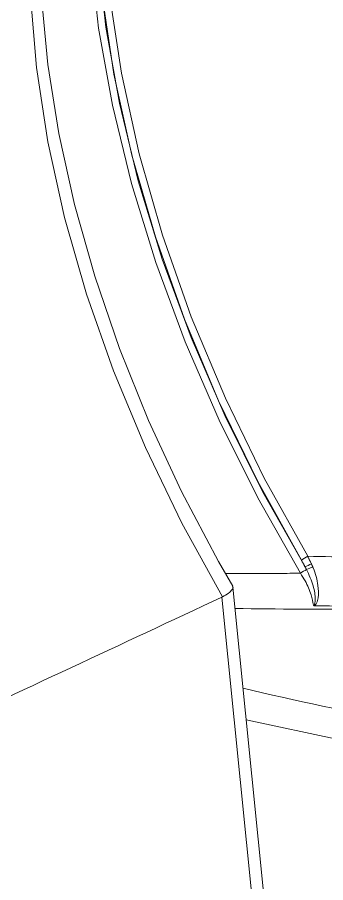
# Model space of a CAD drawing. Extents: x 2 to 136, y 1 to 99.
# Drawn here: x 6.29 to 6.844, y 7.615 to 9.167 of the extents above; entities that cross this region are included whole.
import ezdxf

# ---------------------------------------------------------------- set-up
doc = ezdxf.new("R2010")
doc.units = 0
doc.header["$MEASUREMENT"] = 0
doc.linetypes.add('SLD-Solid', pattern=[0])
doc.layers.add('OBJECT', color=7, linetype='CONTINUOUS')

msp = doc.modelspace()

# ---------------------------------------------------------------- linework, layer by layer
at = {"layer": 'OBJECT', "linetype": 'SLD-Solid', "lineweight": 15}
for p, q in [((6.7578, 7.3463), (6.6778, 8.1447)), ((6.7386, 7.3237), (6.6581, 8.127))]:
    msp.add_line(p, q, dxfattribs=at)
at = {"layer": 'OBJECT', "linetype": 'SLD-Solid', "lineweight": 15, "flags": 128}
for points in [[(6.6591, 8.1275), (6.5861, 8.2599), (6.5207, 8.3953), (6.4635, 8.5326), (6.4149, 8.6706), (6.3754, 8.8081), (6.3454, 8.9439), (6.325, 9.0769), (6.3145, 9.2058), (6.3139, 9.3296), (6.3233, 9.4471), (6.3426, 9.5574), (6.3716, 9.6595), (6.41, 9.7525), (6.4576, 9.8356), (6.5138, 9.9081), (6.5783, 9.9693), (6.6505, 10.0187)], [(6.6775, 8.1464), (6.6518, 8.1909), (6.5857, 8.3163), (6.5263, 8.4441), (6.4742, 8.5732), (6.4297, 8.7026), (6.3933, 8.8313), (6.365, 8.9583), (6.3452, 9.0825), (6.3339, 9.203), (6.3313, 9.3189), (6.3371, 9.4292), (6.3514, 9.5331), (6.3739, 9.6298), (6.4043, 9.7186), (6.4424, 9.7989), (6.488, 9.8704), (6.5407, 9.9326), (6.6004, 9.9851), (6.6539, 10.0204)], [(6.5809, 9.974), (6.5513, 9.9211), (6.5093, 9.8236), (6.4775, 9.7161), (6.4561, 9.5997), (6.4454, 9.4754), (6.4454, 9.3444), (6.4561, 9.2077), (6.4775, 9.0666), (6.5093, 8.9224), (6.5513, 8.7764), (6.6031, 8.6298), (6.6642, 8.4841), (6.7341, 8.3404), (6.8121, 8.2002)], [(6.5451, 9.9389), (6.5079, 9.859), (6.474, 9.759), (6.4496, 9.6504), (6.4349, 9.5342), (6.43, 9.4114), (6.4349, 9.2828), (6.4496, 9.1496), (6.474, 9.0129), (6.5079, 8.8737), (6.551, 8.7332), (6.603, 8.5926), (6.6634, 8.453), (6.7317, 8.3155), (6.8074, 8.1813)], [(6.8008, 8.1934), (6.7223, 8.3345), (6.652, 8.479), (6.5906, 8.6256), (6.5385, 8.773), (6.4962, 8.9199), (6.4642, 9.0649), (6.4427, 9.2068), (6.4319, 9.3443), (6.4319, 9.4762), (6.4427, 9.6012), (6.4642, 9.7183), (6.4962, 9.8263), (6.5385, 9.9245), (6.5465, 9.9398)], [(6.7991, 8.17), (6.7224, 8.3054), (6.6532, 8.4442), (6.592, 8.5851), (6.5394, 8.727), (6.4957, 8.8689), (6.4614, 9.0094), (6.4366, 9.1475), (6.4217, 9.282), (6.4167, 9.4118), (6.4217, 9.5359), (6.4366, 9.6532), (6.4614, 9.7627), (6.4957, 9.8636), (6.5157, 9.909)], [(6.7016, 7.907), (6.8696, 7.8711), (7.022, 7.8459)]]:
    msp.add_lwpolyline(points, dxfattribs=at)
at = {"layer": 'OBJECT', "linetype": 'SLD-Solid', "lineweight": 15}
for centre, radius, start, end in [((7.0549, 7.781), 0.4844, 120.0759, 121.6379), ((6.7712, 8.2714), 0.0971, 291.8566, 299.3149), ((6.7883, 8.2426), 0.0695, 288.1846, 298.248), ((6.6403, 8.4431), 0.3159, 300.1886, 302.4851)]:
    msp.add_arc(centre, radius, start, end, dxfattribs=at)
for centre, major_axis, ratio, start_param, end_param in [((6.4595, 8.9477), (10.5578, 4.9562), 0.070939, 4.646524, 4.6979), ((8.6033, 9.5538), (3.5048, 0.8364), 0.337357, 4.053846, 4.131752), ((11.0083, 10.0591), (5.4469, 1.2998), 0.337357, 3.722623, 3.805641)]:
    msp.add_ellipse(centre, major_axis=major_axis, ratio=ratio, start_param=start_param, end_param=end_param, dxfattribs=at)
for points, knots in [([(6.8121, 8.2002), (6.869, 8.1991), (6.9332, 8.1979), (6.9982, 8.1994), (7.0056, 8.1995)], [0, 0, 0, 0, 0.885382, 1, 1, 1, 1]), ([(6.8211, 8.1814), (6.8214, 8.1807), (6.8259, 8.1699), (6.8313, 8.1508), (6.832, 8.1296), (6.8294, 8.1185), (6.8269, 8.114), (6.8255, 8.1124), (6.8246, 8.1118), (6.8244, 8.1116)], [0, 0, 0, 0, 0.028978, 0.459946, 0.770708, 0.915815, 0.95693, 0.987072, 1, 1, 1, 1]), ([(6.6641, 8.1696), (6.6964, 8.1694), (6.7413, 8.1691), (6.7865, 8.1698), (6.7991, 8.17)], [0, 0, 0, 0, 0.720237, 1, 1, 1, 1]), ([(6.8224, 8.1125), (6.8213, 8.1186), (6.8186, 8.1329), (6.8098, 8.1529), (6.802, 8.1654), (6.7991, 8.17)], [0, 0, 0, 0, 0.321979, 0.752013, 1, 1, 1, 1]), ([(6.8224, 8.1125), (6.8225, 8.1125), (6.8227, 8.1124), (6.823, 8.1124), (6.8233, 8.1125), (6.8236, 8.1128), (6.8242, 8.1136), (6.8254, 8.117), (6.8261, 8.128), (6.8227, 8.1491), (6.8145, 8.1668), (6.8099, 8.1766)], [0, 0, 0, 0, 0.004492, 0.008319, 0.012158, 0.017111, 0.025973, 0.05493, 0.183032, 0.547243, 1, 1, 1, 1]), ([(6.6591, 8.1275), (6.6629, 8.1297), (6.6706, 8.1341), (6.6767, 8.1402), (6.6788, 8.1443), (6.6772, 8.1457), (6.6769, 8.146)], [0, 0, 0, 0, 0.302992, 0.605802, 0.913954, 1, 1, 1, 1]), ([(6.8244, 8.1116), (6.824, 8.1116), (6.8234, 8.1117), (6.8228, 8.1121), (6.8225, 8.1124), (6.8225, 8.1125), (6.8224, 8.1125)], [0, 0, 0, 0, 0.433689, 0.868965, 0.945468, 1, 1, 1, 1]), ([(6.8244, 8.1116), (6.8258, 8.1116), (6.8571, 8.1109), (6.8885, 8.1108), (6.9184, 8.1106)], [0, 0, 0, 0, 0.046796, 1, 1, 1, 1])]:
    msp.add_open_spline(points, degree=3, knots=knots, dxfattribs=at)
for points in [[(6.8121, 8.2002), (6.8188, 8.1867)], [(6.8074, 8.1813), (6.8008, 8.1934)], [(6.8099, 8.1766), (6.8074, 8.1813)], [(6.8188, 8.1867), (6.8211, 8.1814)], [(6.6581, 8.127), (6.6591, 8.1275)]]:
    msp.add_open_spline(points, degree=1, dxfattribs=at)

doc.saveas('drawing.dxf')
